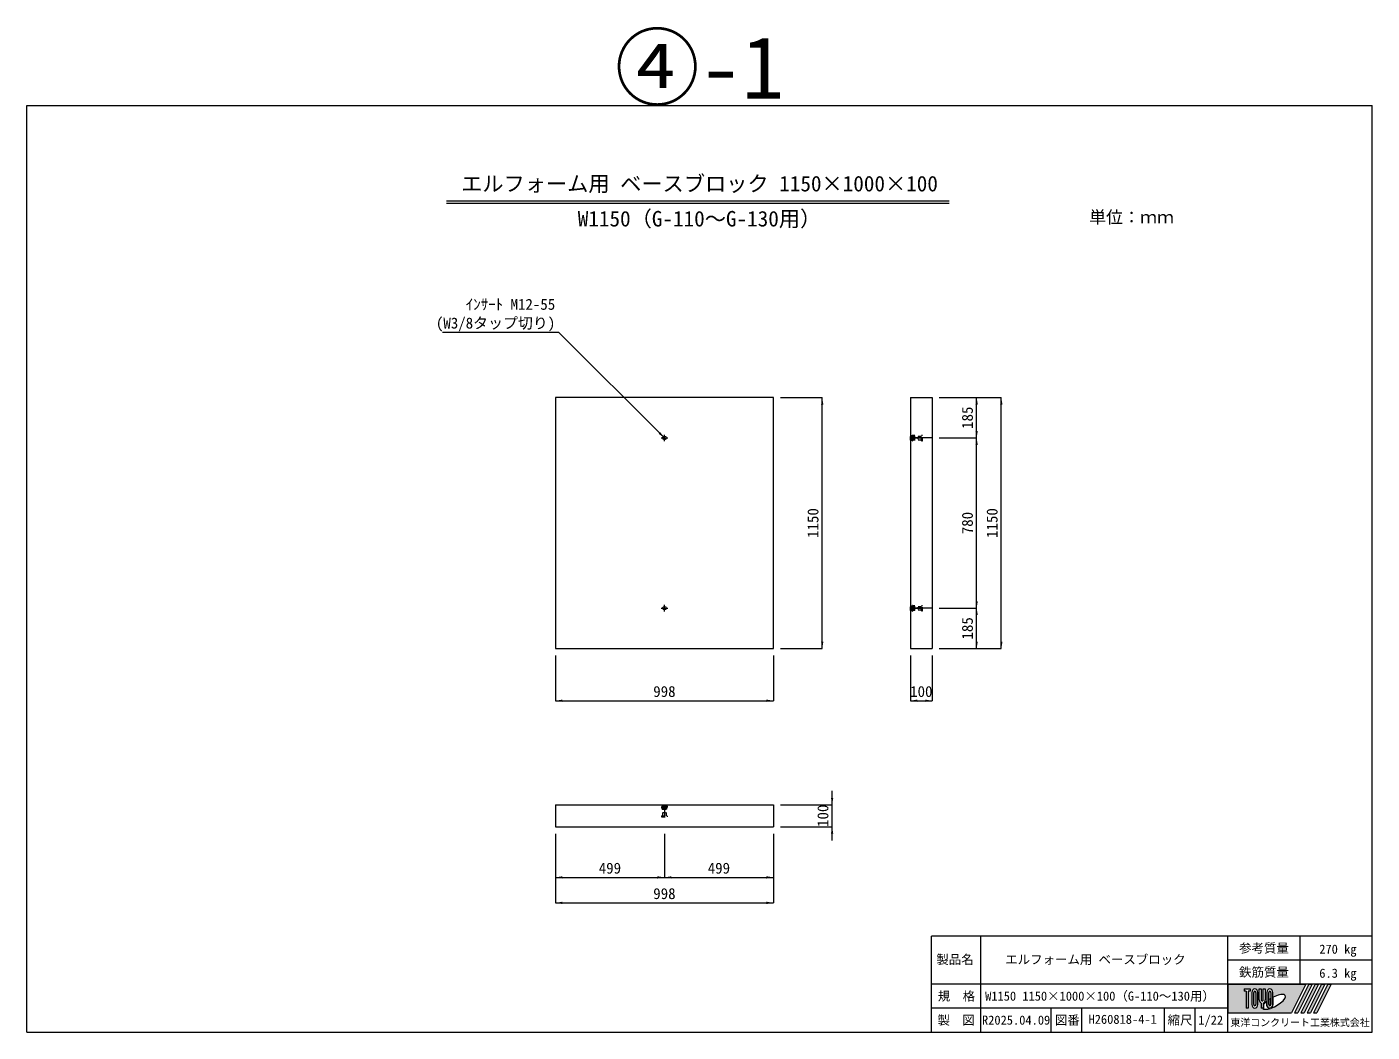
# Model space of a CAD drawing. Units: millimetres at full size; some dimension numbers follow another scale. Extents: x 48 to 43288, y -58809 to -8936.
# Drawn here: x 22296 to 28456, y -41750 to -37144 of the extents above; entities that cross this region are included whole.
import ezdxf
from ezdxf.enums import TextEntityAlignment as Align

# ---------------------------------------------------------------- set-up
doc = ezdxf.new("R2010")
doc.units = ezdxf.units.MM
doc.header["$LTSCALE"] = 75
doc.linetypes.add('USER2', pattern=[8.5725, 5.715, -0.9525, 0.9525, -0.9525])
doc.linetypes.add('USER3', pattern=[0.405, 0.225, -0.18])
for name, color, linetype, lineweight in [('_0-0_', 7, 'Continuous', 9), ('寸法線', 7, 'Continuous', 9), ('引出線', 4, 'Continuous', 9), ('本体', 7, 'Continuous', 9), ('枠', 5, 'Continuous', 5), ('補助線', 8, 'Continuous', 13), ('ｲﾝｻｰﾄ', 3, 'USER3', 5)]:
    doc.layers.add(name, color=color, linetype=linetype, lineweight=lineweight)
doc.styles.add('ＭＳ ゴシック', font='')
doc.styles.get('ＭＳ ゴシック').set_extended_font_data('MS Gothic')

# ---------------------------------------------------------------- blocks, each defined once
blk = doc.blocks.new('filled_arrow')
at = {"color": 0, "linetype": 'Continuous', "lineweight": -2}
blk.add_solid([(7.5, 1.25), (0, 0), (7.5, -1.25)], dxfattribs=at)

msp = doc.modelspace()

# ---------------------------------------------------------------- hatches: boundary and pattern name
at = {"layer": '枠'}
h = msp.add_hatch(color=7, dxfattribs=at)
h.paths.add_polyline_path([(27795.53, -41529.88), (27795.53, -41661.88), (28085.93, -41661.88), (28151.93, -41529.88)])
edge = h.paths.add_edge_path(flags=16)
edge.add_ellipse((28006.38, -41611.14), major_axis=(51.71744, 28.94828), ratio=0.34714734178397555, start_angle=-144.31121551620186, end_angle=72.18990366954966, ccw=False)
edge.add_ellipse((27987.23, -41623.63), major_axis=(-0, 17.6), ratio=0.8463541477272727, start_angle=-160.70345668549393, end_angle=-90.0000000000355)
edge.add_line((28002.13, -41623.63), (28002.13, -41590.08))
edge = h.paths.add_edge_path(flags=16)
edge.add_ellipse((27987.23, -41568.13), major_axis=(-0, 16.24615), ratio=0.8463541586519492, start_angle=-89.99999999999534, end_angle=90.00000000000472, ccw=False)
edge.add_line((28000.98, -41568.13), (28000.98, -41623.63))
edge.add_ellipse((27987.23, -41623.63), major_axis=(0, 16.24615), ratio=0.8463541586519492, start_angle=90.00000000001296, end_angle=-89.99999999998693, ccw=False)
edge.add_line((27973.48, -41623.63), (27973.48, -41568.13))
edge = h.paths.add_edge_path(flags=16)
edge.add_line((27991.81, -41568.13), (27991.81, -41623.63))
edge.add_ellipse((27987.23, -41623.63), major_axis=(-0, 5.41538), ratio=0.8463540450032638, start_angle=89.99999999996146, end_angle=-90.00000000003905, ccw=False)
edge.add_line((27982.65, -41623.63), (27982.65, -41568.13))
edge.add_ellipse((27987.23, -41568.13), major_axis=(-0, 5.41538), ratio=0.8463540450032638, start_angle=-90.0000000000768, end_angle=89.99999999992292, ccw=False)
edge = h.paths.add_edge_path(flags=16)
edge.add_line((27990.67, -41596.5), (27990.67, -41623.63))
edge.add_ellipse((27987.23, -41623.63), major_axis=(0, 4.06154), ratio=0.8463542628432875, start_angle=90.00000000015393, end_angle=-89.99999999984641, ccw=False)
edge.add_line((27983.79, -41623.63), (27983.79, -41600.94))
edge.add_ellipse((28006.38, -41611.14), major_axis=(51.71744, 28.94828), ratio=0.34714734178397555, start_angle=107.79174141112844, end_angle=126.4713182157434, ccw=False)
edge = h.paths.add_edge_path(flags=16)
edge.add_line((27966.6, -41551.88), (27966.6, -41601.63))
edge.add_ellipse((27952.85, -41601.63), major_axis=(0, 16.24615), ratio=0.8463541586519492, start_angle=-163.3411666406821, end_angle=-89.99999999999164, ccw=False)
edge.add_line((27957.44, -41616.95), (27957.44, -41639.88))
edge.add_line((27957.44, -41639.88), (27948.27, -41639.88))
edge.add_line((27948.27, -41639.88), (27948.27, -41616.95))
edge.add_ellipse((27952.85, -41601.63), major_axis=(-0, 16.24615), ratio=0.8463541586519492, start_angle=89.99999999999187, end_angle=163.34116664068213, ccw=False)
edge.add_line((27939.1, -41601.63), (27939.1, -41551.88))
edge.add_line((27939.1, -41551.88), (27948.27, -41551.88))
edge.add_line((27948.27, -41551.88), (27948.27, -41601.63))
edge.add_ellipse((27952.85, -41601.63), major_axis=(0, 5.41538), ratio=0.8463540450032638, start_angle=90.0000000000386, end_angle=-89.99999999996093)
edge.add_line((27957.44, -41601.63), (27957.44, -41551.88))
edge.add_line((27957.44, -41551.88), (27966.6, -41551.88))
edge = h.paths.add_edge_path(flags=16)
edge.add_line((27972.33, -41609.62), (27972.33, -41623.63))
edge.add_ellipse((27987.23, -41623.63), major_axis=(0, 17.6), ratio=0.8463541477272727, start_angle=90.00000000001185, end_angle=-171.5442702379547)
edge.add_ellipse((28006.38, -41611.14), major_axis=(51.71744, 28.94828), ratio=0.34714734178397555, start_angle=-178.64953570016496, end_angle=-148.29244166440515, ccw=False)
edge.add_line((27955.46, -41641.23), (27958.58, -41641.23))
edge.add_line((27958.58, -41641.23), (27958.58, -41624.07))
edge.add_ellipse((28006.38, -41611.14), major_axis=(51.71744, 28.94828), ratio=0.3471473417839755, start_angle=148.21912000478065, end_angle=165.90812145711823, ccw=False)
edge = h.paths.add_edge_path(flags=16)
edge.add_ellipse((27918.48, -41568.13), major_axis=(0, 16.24615), ratio=0.8463541586519492, start_angle=-89.99999999995623, end_angle=90.0000000000432, ccw=False)
edge.add_line((27932.23, -41568.13), (27932.23, -41623.63))
edge.add_ellipse((27918.48, -41623.63), major_axis=(-0, 16.24615), ratio=0.8463541586519492, start_angle=89.9999999999743, end_angle=-90.00000000002598, ccw=False)
edge.add_line((27904.73, -41623.63), (27904.73, -41568.13))
edge = h.paths.add_edge_path(flags=16)
edge.add_line((27923.06, -41568.13), (27923.06, -41623.63))
edge.add_ellipse((27918.48, -41623.63), major_axis=(0, 5.41538), ratio=0.8463540450032638, start_angle=90.0000000000386, end_angle=-89.99999999996095, ccw=False)
edge.add_line((27913.9, -41623.63), (27913.9, -41568.13))
edge.add_ellipse((27918.48, -41568.13), major_axis=(-0, 5.41538), ratio=0.8463540450032638, start_angle=-90.0000000000768, end_angle=89.99999999992292, ccw=False)
h.paths.add_polyline_path([(27897.85, -41551.88), (27897.85, -41562.71), (27888.69, -41562.71), (27888.69, -41639.88), (27879.52, -41639.88), (27879.52, -41562.71), (27870.35, -41562.71), (27870.35, -41551.88)], flags=16)
for points in [[(28100.45, -41661.88), (28114.97, -41661.88), (28180.97, -41529.88), (28166.45, -41529.88)], [(28210.01, -41529.88), (28195.49, -41529.88), (28129.49, -41661.88), (28144.01, -41661.88)], [(28239.05, -41529.88), (28224.53, -41529.88), (28158.53, -41661.88), (28173.05, -41661.88)], [(28268.09, -41529.88), (28253.57, -41529.88), (28187.57, -41661.88), (28202.09, -41661.88)]]:
    msp.add_hatch(color=7, dxfattribs=at).paths.add_polyline_path(points)

# ---------------------------------------------------------------- linework, layer by layer
at = {"layer": '_0-0_'}
for p, q in [((24216.77, -37940.9), (26519.21, -37940.9)), ((24216.62, -37952.79), (26519.21, -37952.79))]:
    msp.add_line(p, q, dxfattribs=at)
at = {"layer": '寸法線'}
for p, q in [((25745.89, -38842.58), (25937.51, -38842.58)), ((25937.51, -39992.58), (25937.51, -38842.58)), ((26473.24, -38842.58), (26757.67, -38842.58)), ((26473.24, -38842.58), (26644.56, -38842.58)), ((26644.56, -39027.58), (26644.56, -38842.58)), ((26757.67, -39992.58), (26757.67, -38842.58)), ((26473.24, -39027.58), (26644.56, -39027.58)), ((26473.24, -39027.58), (26644.56, -39027.58)), ((26644.56, -39807.58), (26644.56, -39027.58)), ((26473.24, -39807.58), (26644.56, -39807.58)), ((26473.24, -39807.58), (26644.56, -39807.58)), ((26644.56, -39992.58), (26644.56, -39807.58)), ((24715.89, -40024.58), (24715.89, -40231.66)), ((25713.89, -40024.58), (25713.89, -40231.66)), ((25745.89, -39992.58), (25937.51, -39992.58)), ((26341.24, -40024.58), (26341.24, -40231.66)), ((26441.24, -40024.58), (26441.24, -40231.66)), ((26473.24, -39992.58), (26757.67, -39992.58)), ((26473.24, -39992.58), (26644.56, -39992.58)), ((24715.89, -40231.66), (25713.89, -40231.66)), ((26341.24, -40231.66), (26441.24, -40231.66)), ((25982.88, -40872.75), (25982.88, -40644.75)), ((25745.89, -40708.75), (25982.88, -40708.75)), ((24715.89, -40840.75), (24715.89, -41157.76)), ((24715.89, -40840.75), (24715.89, -41041.11)), ((25214.89, -40840.75), (25214.89, -41041.11)), ((25214.89, -40840.75), (25214.89, -41041.11)), ((25713.89, -40840.75), (25713.89, -41157.76)), ((25713.89, -40840.75), (25713.89, -41041.11)), ((25745.89, -40808.75), (25982.88, -40808.75)), ((24715.89, -41041.11), (25214.89, -41041.11)), ((25214.89, -41041.11), (25713.89, -41041.11)), ((24715.89, -41157.76), (25713.89, -41157.76))]:
    msp.add_line(p, q, dxfattribs=at)
at = {"layer": '寸法線', "linetype": 'USER2'}
for p, q in [((25199.99, -39027.58), (25229.78, -39027.58)), ((25214.89, -39042.47), (25214.89, -39012.69)), ((25214.89, -39822.47), (25214.89, -39792.69)), ((25199.99, -39807.58), (25229.78, -39807.58))]:
    msp.add_line(p, q, dxfattribs=at)
at = {"layer": '引出線'}
msp.add_lwpolyline([(25214.89, -39027.58), (24731.47, -38544.17), (24198.46, -38544.17)], dxfattribs=at)
at = {"layer": '本体'}
for p, q in [((25713.89, -38842.58), (24715.89, -38842.58)), ((24715.89, -38842.58), (24715.89, -39992.58)), ((25713.89, -39992.58), (25713.89, -38842.58)), ((26341.24, -38842.58), (26441.24, -38842.58)), ((26341.24, -38842.58), (26341.24, -39992.58)), ((26441.24, -38842.58), (26441.24, -39992.58)), ((24715.89, -38992.58), (24715.89, -39792.58)), ((24715.89, -39992.58), (25713.89, -39992.58)), ((26341.24, -39992.58), (26441.24, -39992.58)), ((24715.89, -40708.75), (24715.89, -40808.75)), ((24715.89, -40708.75), (25713.89, -40708.75)), ((25713.89, -40708.75), (25713.89, -40808.75)), ((24715.89, -40808.75), (25713.89, -40808.75))]:
    msp.add_line(p, q, dxfattribs=at)
at = {"layer": '枠', "lineweight": 20}
for p, q in [((22295.53, -37503.88), (28455.53, -37503.88)), ((22295.53, -41749.88), (22295.53, -37503.88)), ((28455.53, -41749.88), (28455.53, -37503.88)), ((26437.66, -41749.88), (26437.66, -41309.88)), ((28455.53, -41309.88), (26437.66, -41309.88)), ((26664.2, -41749.88), (26664.2, -41309.88)), ((27795.53, -41749.88), (27795.53, -41309.88)), ((28125.53, -41529.88), (28125.53, -41309.88)), ((28455.53, -41419.88), (27795.53, -41419.88)), ((28455.53, -41529.88), (26437.66, -41529.88)), ((27795.53, -41639.88), (26437.66, -41639.88)), ((26986.56, -41749.88), (26986.56, -41639.88)), ((27126.56, -41749.88), (27126.56, -41639.88)), ((27505.53, -41749.88), (27505.53, -41639.88)), ((27645.53, -41749.88), (27645.53, -41639.88)), ((22295.53, -41749.88), (28455.53, -41749.88))]:
    msp.add_line(p, q, dxfattribs=at)
at = {"layer": '枠'}
for p, q in [((27795.53, -41529.88), (28151.93, -41529.88)), ((27795.53, -41529.88), (27795.53, -41661.88)), ((27870.35, -41551.88), (27870.35, -41562.71)), ((27870.35, -41551.88), (27897.85, -41551.88)), ((27879.52, -41562.71), (27870.35, -41562.71)), ((27879.52, -41562.71), (27879.52, -41639.88)), ((27888.69, -41562.71), (27888.69, -41639.88)), ((27897.85, -41562.71), (27888.69, -41562.71)), ((27897.85, -41551.88), (27897.85, -41562.71)), ((27904.73, -41568.13), (27904.73, -41623.63)), ((27913.9, -41623.63), (27913.9, -41568.13)), ((27923.06, -41568.13), (27923.06, -41623.63)), ((27932.23, -41623.63), (27932.23, -41568.13)), ((27939.1, -41551.88), (27948.27, -41551.88)), ((27939.1, -41601.63), (27939.1, -41551.88)), ((27948.27, -41551.88), (27948.27, -41601.63)), ((27957.44, -41551.88), (27966.6, -41551.88)), ((27957.44, -41601.63), (27957.44, -41551.88)), ((27966.6, -41551.88), (27966.6, -41601.63)), ((27973.48, -41568.13), (27973.48, -41623.63)), ((27982.65, -41623.63), (27982.65, -41568.13)), ((27991.81, -41568.13), (27991.81, -41623.63)), ((28000.98, -41623.63), (28000.98, -41568.13)), ((28151.93, -41529.88), (28085.93, -41661.88)), ((28166.45, -41529.88), (28100.45, -41661.88)), ((28180.97, -41529.88), (28114.97, -41661.88)), ((28195.49, -41529.88), (28129.49, -41661.88)), ((28210.01, -41529.88), (28144.01, -41661.88)), ((28224.53, -41529.88), (28158.53, -41661.88)), ((28166.45, -41529.88), (28180.97, -41529.88)), ((28239.05, -41529.88), (28173.05, -41661.88)), ((28253.57, -41529.88), (28187.57, -41661.88)), ((28195.49, -41529.88), (28210.01, -41529.88)), ((28268.09, -41529.88), (28202.09, -41661.88)), ((28224.53, -41529.88), (28239.05, -41529.88)), ((28253.57, -41529.88), (28268.09, -41529.88)), ((27888.69, -41639.88), (27879.52, -41639.88)), ((27948.27, -41616.95), (27948.27, -41639.88)), ((27957.44, -41639.88), (27948.27, -41639.88)), ((27955.46, -41641.23), (27958.58, -41641.23)), ((27957.44, -41616.95), (27957.44, -41639.88)), ((27958.58, -41624.07), (27958.58, -41641.23)), ((27972.33, -41609.62), (27972.33, -41623.63)), ((27983.79, -41623.63), (27983.79, -41600.94)), ((27990.67, -41596.5), (27990.67, -41623.63)), ((28002.13, -41623.63), (28002.13, -41590.08)), ((27795.53, -41661.88), (28085.93, -41661.88)), ((28100.45, -41661.88), (28114.97, -41661.88)), ((28129.49, -41661.88), (28144.01, -41661.88)), ((28158.53, -41661.88), (28173.05, -41661.88)), ((28187.57, -41661.88), (28202.09, -41661.88))]:
    msp.add_line(p, q, dxfattribs=at)
for centre, major_axis, ratio, start_param, end_param in [((27918.48, -41568.13), (0, 16.24615), 0.846354, 4.712388980385336, 7.8539816339751205), ((27918.48, -41568.13), (-0, 5.41538), 0.846354, 4.7123889803835555, 7.853981633973345), ((27987.23, -41568.13), (-0, 16.24615), 0.846354, 4.712388980384759, 7.853981633974552), ((27987.23, -41568.13), (-0, 5.41538), 0.846354, 4.7123889803835555, 7.853981633973345), ((28006.38, -41611.14), (51.71744, 28.94828), 0.347147, 4.262185332381554, 7.742916281338552), ((27918.48, -41623.63), (-0, 16.24615), 0.846354, 1.5707963267945175, 4.712388980384306), ((27918.48, -41623.63), (0, 5.41538), 0.846354, 1.5707963267954668, 4.712388980385267), ((27952.85, -41601.63), (-0, 16.24615), 0.846354, 1.5707963267947758, 2.801755744134968), ((27952.85, -41601.63), (0, 5.41538), 0.846354, 1.5707963267954668, 4.712388980385267), ((28006.38, -41611.14), (51.71744, 28.94828), 0.347147, 3.209397509057183, 4.200445063285533), ((27952.85, -41601.63), (0, 16.24615), 0.846354, 3.4814295630446197, 4.712388980384813), ((28006.38, -41611.14), (51.71744, 28.94828), 0.347147, 2.0815196641224665, 2.5155126073167438), ((27987.23, -41623.63), (0, 17.6), 0.846354, 1.5707963267950718, 3.3154678663292643), ((27987.23, -41623.63), (0, 16.24615), 0.846354, 1.570796326795088, 4.712388980384883), ((27987.23, -41623.63), (-0, 5.41538), 0.846354, 1.5707963267943275, 4.712388980384113), ((28006.38, -41611.14), (51.71744, 28.94828), 0.347147, 1.681740509796969, 1.8219833196615334), ((27987.23, -41623.63), (0, 4.06154), 0.846354, 1.5707963267971712, 4.71238898038696), ((27987.23, -41623.63), (-0, 17.6), 0.846354, 3.5338438000142247, 4.712388980384166)]:
    msp.add_ellipse(centre, major_axis=major_axis, ratio=ratio, start_param=start_param, end_param=end_param, dxfattribs=at)
at = {"layer": '補助線'}
for p, q in [((26441.24, -39027.58), (26341.24, -39027.58)), ((26341.24, -39027.58), (26396.24, -39027.58)), ((26441.24, -39807.58), (26341.24, -39807.58)), ((26341.24, -39807.58), (26396.24, -39807.58)), ((25214.89, -40708.75), (25214.89, -40763.75))]:
    msp.add_line(p, q, dxfattribs=at)
at = {"layer": 'ｲﾝｻｰﾄ'}
for p, q in [((26341.24, -39016.83), (26350.49, -39015.58)), ((26341.24, -39038.33), (26341.24, -39016.83)), ((26341.24, -39038.33), (26350.49, -39039.58)), ((26346.24, -39035.83), (26346.24, -39019.33)), ((26346.24, -39019.33), (26392.24, -39019.33)), ((26346.24, -39022.33), (26376.24, -39022.33)), ((26346.24, -39032.83), (26376.24, -39032.83)), ((26346.24, -39035.83), (26392.24, -39035.83)), ((26350.49, -39040.83), (26350.49, -39014.33)), ((26350.49, -39014.33), (26351.99, -39014.33)), ((26350.49, -39040.83), (26351.99, -39040.83)), ((26351.99, -39040.83), (26351.99, -39014.33)), ((26361.24, -39016.83), (26351.99, -39015.58)), ((26361.24, -39038.33), (26351.99, -39039.58)), ((26361.24, -39038.33), (26361.24, -39016.83)), ((26376.24, -39032.83), (26376.24, -39022.33)), ((26392.24, -39014.83), (26396.24, -39014.83)), ((26392.24, -39040.33), (26392.24, -39014.83)), ((26392.24, -39040.33), (26396.24, -39040.33)), ((26396.24, -39040.33), (26396.24, -39014.83)), ((26341.24, -39796.83), (26350.49, -39795.58)), ((26341.24, -39818.33), (26341.24, -39796.83)), ((26341.24, -39818.33), (26350.49, -39819.58)), ((26346.24, -39815.83), (26346.24, -39799.33)), ((26346.24, -39799.33), (26392.24, -39799.33)), ((26346.24, -39802.33), (26376.24, -39802.33)), ((26346.24, -39812.83), (26376.24, -39812.83)), ((26346.24, -39815.83), (26392.24, -39815.83)), ((26350.49, -39820.83), (26350.49, -39794.33)), ((26350.49, -39794.33), (26351.99, -39794.33)), ((26350.49, -39820.83), (26351.99, -39820.83)), ((26351.99, -39820.83), (26351.99, -39794.33)), ((26361.24, -39796.83), (26351.99, -39795.58)), ((26361.24, -39818.33), (26351.99, -39819.58)), ((26361.24, -39818.33), (26361.24, -39796.83)), ((26376.24, -39812.83), (26376.24, -39802.33)), ((26392.24, -39794.83), (26396.24, -39794.83)), ((26392.24, -39820.33), (26392.24, -39794.83)), ((26392.24, -39820.33), (26396.24, -39820.33)), ((26396.24, -39820.33), (26396.24, -39794.83)), ((25204.14, -40708.75), (25202.89, -40718)), ((25204.14, -40708.75), (25225.64, -40708.75)), ((25206.63, -40713.75), (25223.14, -40713.75)), ((25206.63, -40713.75), (25206.63, -40759.75)), ((25209.64, -40713.75), (25209.64, -40743.75)), ((25220.14, -40713.75), (25220.14, -40743.75)), ((25223.14, -40713.75), (25223.14, -40759.75)), ((25225.64, -40708.75), (25226.89, -40718)), ((25201.64, -40718), (25201.64, -40719.5)), ((25201.64, -40718), (25228.14, -40718)), ((25201.64, -40719.5), (25228.14, -40719.5)), ((25202.14, -40759.75), (25202.14, -40763.75)), ((25202.14, -40759.75), (25227.64, -40759.75)), ((25202.14, -40763.75), (25227.64, -40763.75)), ((25204.14, -40728.75), (25202.89, -40719.5)), ((25204.14, -40728.75), (25225.64, -40728.75)), ((25209.64, -40743.75), (25220.14, -40743.75)), ((25225.64, -40728.75), (25226.89, -40719.5)), ((25227.64, -40759.75), (25227.64, -40763.75)), ((25228.14, -40718), (25228.14, -40719.5))]:
    msp.add_line(p, q, dxfattribs=at)
at = {"layer": 'ｲﾝｻｰﾄ', "linetype": 'Continuous', "lineweight": 9}
for centre in [(25214.89, -39027.58), (25214.89, -39807.58)]:
    msp.add_circle(centre, 8.25, dxfattribs=at)

# ---------------------------------------------------------------- block references
at = {"layer": '寸法線', "xscale": 4.27, "yscale": 4.27}
for p, rotation in [((25937.51, -38842.58), 270), ((26644.56, -38842.58), 270), ((26757.67, -38842.58), 270), ((26644.56, -39027.58), 90), ((26644.56, -39027.58), 270), ((26644.56, -39807.58), 90), ((26644.56, -39807.58), 270), ((25937.51, -39992.58), 90), ((26644.56, -39992.58), 90), ((26757.67, -39992.58), 90), ((25713.89, -40231.66), 180), ((26441.24, -40231.66), 180), ((25982.88, -40708.75), 90), ((25982.88, -40808.75), 270), ((25214.89, -41041.11), 180), ((25713.89, -41041.11), 180), ((25713.89, -41157.76), 180)]:
    msp.add_blockref('filled_arrow', p, dxfattribs=dict(at, rotation=rotation))
for p in [(24715.89, -40231.66), (26341.24, -40231.66), (24715.89, -41041.11), (25214.89, -41041.11), (24715.89, -41157.76)]:
    msp.add_blockref('filled_arrow', p, dxfattribs=at)
at = {"layer": '引出線', "xscale": 4.27, "yscale": 4.27, "rotation": 135}
msp.add_blockref('filled_arrow', (25214.89, -39027.58), dxfattribs=at)

# ---------------------------------------------------------------- texts
at = {"layer": '_0-0_', "style": 'ＭＳ ゴシック'}
for s, height, p in [('エルフォーム用 ベースブロック 1150×1000×100', 71.21, (25375.53, -37919.49)), ('W1150（G-110～G-130用）', 71.21, (25375.53, -38080.25)), ('単位：ｍｍ', 56.96, (27353.95, -38061.73))]:
    msp.add_text(s, height=height, dxfattribs=at).set_placement(p, align=Align.BOTTOM_CENTER)
msp.add_text('H260818-4-1', height=41.77, dxfattribs=at).set_placement((27157.03, -41724.44), align=Align.BOTTOM_LEFT)
at = {"layer": '寸法線', "style": 'ＭＳ ゴシック'}
for s, p in [('185', (26602.16, -38935.08)), ('1150', (25895.11, -39417.58)), ('1150', (26715.27, -39417.58)), ('780', (26602.16, -39417.58)), ('185', (26602.16, -39900.08)), ('100', (25940.48, -40758.75))]:
    msp.add_text(s, height=50.13, rotation=90, dxfattribs=at).set_placement(p, align=Align.MIDDLE_CENTER)
for s, p in [('998', (25214.89, -40189.26)), ('100', (26391.24, -40189.29)), ('499', (24965.39, -40998.71)), ('499', (25464.39, -40998.71)), ('998', (25214.89, -41115.36))]:
    msp.add_text(s, height=50.13, dxfattribs=at).set_placement(p, align=Align.MIDDLE_CENTER)
at = {"layer": '引出線', "style": 'ＭＳ ゴシック'}
for s, p in [('ｲﾝｻｰﾄ M12-55', (24305.22, -38455.55)), ('(W3/8タップ切り)', (24168.46, -38541.35))]:
    msp.add_text(s, height=50.13, dxfattribs=at).set_placement(p, align=Align.BOTTOM_LEFT)
at = {"layer": '枠', "color": 7, "style": 'ＭＳ ゴシック'}
for s, height, p in [('製品名', 41.77, (26545.46, -41417.08)), ('エルフォーム用 ベースブロック ', 41.77, (27202.71, -41417.08)), ('参考質量', 41.77, (27960.53, -41364.88)), ('270 kg', 41.77, (28298.95, -41369.82)), ('鉄筋質量', 41.77, (27960.53, -41474.88)), ('6.3 kg', 41.77, (28298.95, -41479.82)), ('規\u3000格', 41.77, (26552.19, -41584.88)), ('W1150 1150×1000×100（G-110～130用）', 41.77, (27209.44, -41584.88)), ('製  図', 41.77, (26550.93, -41694.88)), ('R2025.04.09', 41.77, (26825.38, -41694.88)), ('図番', 41.77, (27059.66, -41694.88)), ('縮尺', 41.77, (27576.14, -41694.88)), ('1/22', 41.77, (27716.46, -41694.88)), ('東洋コンクリート工業株式会社', 33.42, (28125.53, -41705.88))]:
    msp.add_text(s, height=height, dxfattribs=at).set_placement(p, align=Align.MIDDLE_CENTER)
at = {"layer": '補助線', "color": 1, "style": 'ＭＳ ゴシック'}
msp.add_text('④-1', height=284.8, dxfattribs=at).set_placement((25375.53, -37558.5), align=Align.BOTTOM_CENTER)

doc.saveas('drawing.dxf')
